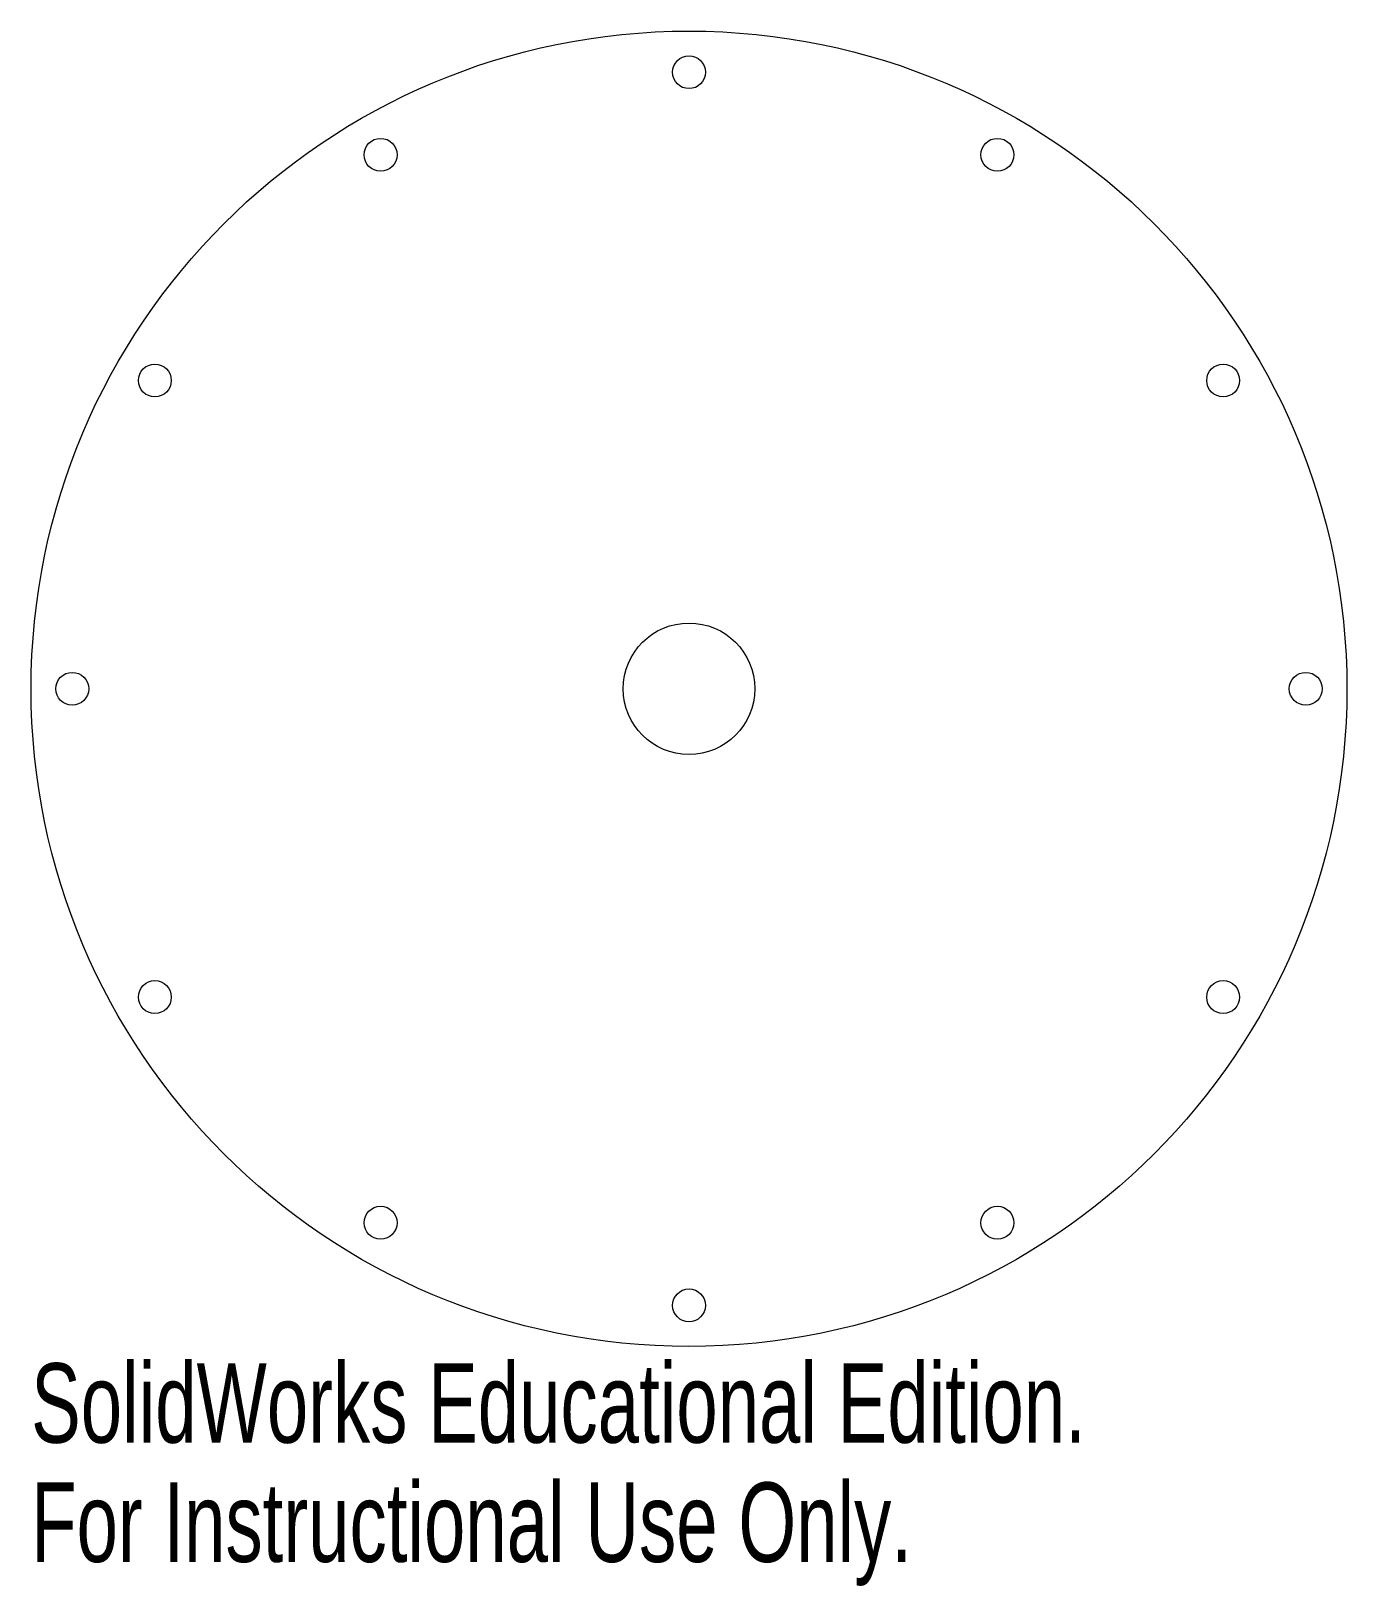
# Model space of a CAD drawing. Header units: millimetres. Extents: x -40 to 40, y -54.6 to 40.
import ezdxf

# ---------------------------------------------------------------- set-up
doc = ezdxf.new("R2010")
doc.units = ezdxf.units.MM
doc.styles.add('SLDTEXTSTYLE0', font='TXT', dxfattribs={"width": 0.7})

msp = doc.modelspace()

# ---------------------------------------------------------------- linework, layer by layer
at = {"color": 7, "linetype": 'Continuous', "lineweight": 15}
for centre, radius in [((0, 0), 40), ((0, 37.5), 1), ((-18.75, 32.476), 1), ((18.75, 32.476), 1), ((-32.476, 18.75), 1), ((32.476, 18.75), 1), ((0, 0), 4), ((-37.5, 0), 1), ((37.5, 0), 1), ((-32.476, -18.75), 1), ((32.476, -18.75), 1), ((-18.75, -32.476), 1), ((18.75, -32.476), 1), ((0, -37.5), 1)]:
    msp.add_circle(centre, radius, dxfattribs=at)

# ---------------------------------------------------------------- texts
at = {"color": 7, "linetype": 'Continuous', "char_height": 4.83362, "attachment_point": 1, "style": 'SLDTEXTSTYLE0'}
for s, insert in [('SolidWorks Educational Edition.', (-40, -41.02)), ('For Instructional Use Only.', (-40, -48.27))]:
    msp.add_mtext(s, dxfattribs=dict(at, insert=insert))

doc.saveas('drawing.dxf')
